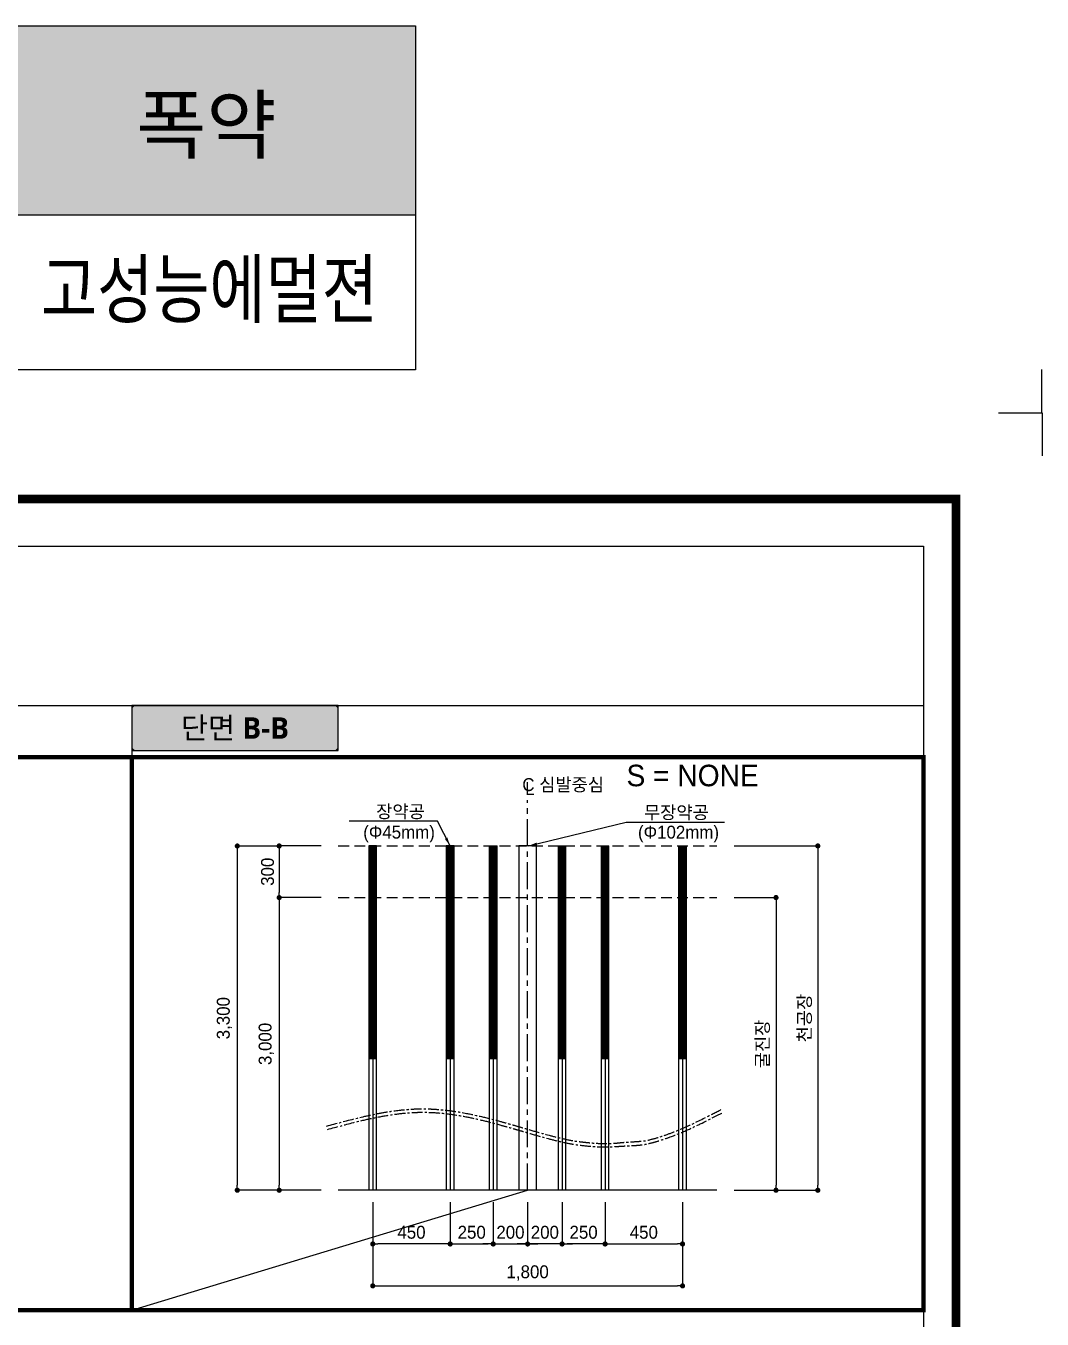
# Model space of a CAD drawing. Extents: x -689 to 317106, y 182884 to 219577.
# Drawn here: x 137096 to 148906, y 202056 to 217080 of the extents above; entities that cross this region are included whole.
import ezdxf
from ezdxf.enums import TextEntityAlignment as Align

# ---------------------------------------------------------------- set-up
doc = ezdxf.new("R2010")
doc.units = 0
doc.header["$LTSCALE"] = 500
doc.header["$MEASUREMENT"] = 0
doc.linetypes.add('A-CENTR01', pattern=[2, 1.25, -0.25, 0.25, -0.25])
doc.linetypes.add('HIDDEN', pattern=[0.375, 0.25, -0.125])
doc.layers.get('DEFPOINTS').update_dxf_attribs({"color": 55})
doc.layers.add('0-21', color=21, linetype='Continuous', plot=False)
doc.layers.add('0-250line', color=250, linetype='Continuous', lineweight=9, true_color=0x333333)
doc.layers.add('0-251', color=7, linetype='Continuous', true_color=0x6e6e6e)
for name, color, linetype in [('0-255', 52, 'Continuous'), ('CS-CNTL', 1, 'A-CENTR01'), ('CS-LEAL', 1, 'Continuous'), ('CS-TABL-TEX1', 3, 'Continuous'), ('CS-TABL-TEX3', 7, 'Continuous'), ('CS-TEXT', 7, 'Continuous'), ('CX-BORD-LIN1', 7, 'Continuous'), ('CX-ICON-HA-253', 253, 'Continuous'), ('CX-MISC', 7, 'Continuous'), ('CZ-TABL-LIN1', 4, 'Continuous'), ('CZ-TEX0', 7, 'Continuous'), ('CZ-TEX1', 7, 'Continuous'), ('CZ-TEX2', 7, 'Continuous'), ('CZ-TEX3', 7, 'Continuous'), ('HOLE-EXEC', 3, 'Continuous'), ('TU-BLOCK-EXP', 1, 'Continuous'), ('TU-CNTL', 1, 'A-CENTR01'), ('치수선', 242, 'Continuous')]:
    doc.layers.add(name, color=color, linetype=linetype)
doc.styles.get("Standard").update_dxf_attribs({"font": ''})
doc.styles.add('STYLE1', font='')
doc.styles.add('TB_BTXT', font='')
doc.styles.add('TB_TEXT', font='')
doc.styles.add('굴림체', font='')
doc.styles.add('돋움', font='')
doc.styles.add('돋움체', font='')
doc.styles.add('맑은고딕(굵게)', font='malgunbd.ttf')
doc.styles.add('제목', font='')
doc.styles.get('Standard').set_extended_font_data('Dotum')
doc.styles.get('STYLE1').set_extended_font_data('Dotum')
doc.styles.get('TB_BTXT').set_extended_font_data('Dotum')
doc.styles.get('TB_TEXT').set_extended_font_data('Dotum')
doc.styles.get('굴림체').set_extended_font_data('Dotum')
doc.styles.get('돋움').set_extended_font_data('Dotum')
doc.styles.get('돋움체').set_extended_font_data('Dotum')
doc.styles.get('제목').set_extended_font_data('Dotum')
doc.linetypes.add('CFZ008', pattern='A,0.9,-0.2,[106,KHCLINE.shx,S=0.00606,R=180,X=0,Y=0],0.9', length=2)
doc.dimstyles.new('D_50', dxfattribs={"dimscale": 50, "dimtxt": 3, "dimasz": 1.2, "dimexe": 0, "dimexo": 0, "dimgap": 1.2, "dimtad": 1, "dimdec": 0, "dimrnd": 0.0005, "dimdsep": 46, "dimlunit": 6, "dimtxsty": '돋움체', "dimblk": 'DOT', "dimcen": 0.09, "dimclrd": 1, "dimclre": 1, "dimclrt": 1, "dimaunit": 1, "dimadec": 0, "dimazin": 0, "dimtfac": 1, "dimtdec": 0, "dimtix": 1, "dimtmove": 2, "dimatfit": 0, "dimfxl": 1, "dimtvp": 2, "dimtolj": 1, "dimtzin": 0, "dimlwd": -1, "dimlwe": -1, "dimarcsym": 0})
doc.dimstyles.new('DIM01', dxfattribs={"dimscale": 50, "dimtxt": 3, "dimasz": 1, "dimexe": 1, "dimexo": 0, "dimgap": 1, "dimtad": 1, "dimdec": 0, "dimzin": 0, "dimdsep": 46, "dimlunit": 6, "dimtxsty": '돋움', "dimblk": 'CZDIMA3', "dimcen": 2, "dimclrd": 256, "dimclre": 256, "dimclrt": 3, "dimadec": 4, "dimazin": 0, "dimtfac": 1, "dimtdec": 0, "dimtix": 1, "dimtmove": 2, "dimatfit": 3, "dimfxl": 1, "dimtolj": 1, "dimtzin": 0, "dimarcsym": 0})

# ---------------------------------------------------------------- blocks, each defined once
blk = doc.blocks.new('_Dot')
at = {"color": 0, "linetype": 'ByBlock', "lineweight": -2}
blk.add_line((-0.5, 0), (-1, 0), dxfattribs=at)
at = {"color": 0, "linetype": 'ByBlock', "const_width": 0.5}
blk.add_lwpolyline([(-0.25, 0, 1), (0.25, 0, 1)], format="xyb", close=True, dxfattribs=at)
blk = doc.blocks.new('*D370')
at = {"layer": 'DEFPOINTS', "color": 0, "ltscale": 10, "transparency": 16777216}
for p in [(140040, 207552), (139553, 203553), (140040, 203553, 0)]:
    blk.add_point(p, dxfattribs=at)
at = {"layer": '치수선', "color": 1, "ltscale": 10, "transparency": 16777216}
for p, q in [((140040, 207552), (139553, 207552)), ((139553, 207492), (139553, 203613)), ((140040, 203553), (139553, 203553))]:
    blk.add_line(p, q, dxfattribs=at)
at = {"layer": '치수선', "color": 1, "ltscale": 10, "transparency": 16777216, "xscale": 60, "yscale": 60, "zscale": 60}
for p, rotation in [((139553, 207552), 90), ((139553, 203553), 270)]:
    blk.add_blockref('_Dot', p, dxfattribs=dict(at, rotation=rotation))
at = {"layer": '치수선', "color": 1, "ltscale": 10, "transparency": 16777216, "insert": (139404, 205552), "char_height": 150, "attachment_point": 5, "rotation": 90, "style": '돋움체'}
blk.add_mtext('\\A1;3,300', dxfattribs=at)
blk = doc.blocks.new('*D371')
at = {"layer": 'DEFPOINTS', "color": 0, "ltscale": 10, "transparency": 16777216}
for p in [(140527, 206953), (140040, 203553), (140527, 203553, 0)]:
    blk.add_point(p, dxfattribs=at)
at = {"layer": '치수선', "color": 1, "ltscale": 10, "transparency": 16777216}
for p, q in [((140527, 206953), (140040, 206953)), ((140040, 206893), (140040, 203613)), ((140527, 203553), (140040, 203553))]:
    blk.add_line(p, q, dxfattribs=at)
at = {"layer": '치수선', "color": 1, "ltscale": 10, "transparency": 16777216, "xscale": 60, "yscale": 60, "zscale": 60}
for p, rotation in [((140040, 206953), 90), ((140040, 203553), 270)]:
    blk.add_blockref('_Dot', p, dxfattribs=dict(at, rotation=rotation))
at = {"layer": '치수선', "color": 1, "ltscale": 10, "transparency": 16777216, "insert": (139890, 205253), "char_height": 150, "attachment_point": 5, "rotation": 90, "style": '돋움체'}
blk.add_mtext('\\A1;3,000', dxfattribs=at)
blk = doc.blocks.new('*D372')
at = {"layer": 'DEFPOINTS', "color": 0, "ltscale": 10, "transparency": 16777216}
for p in [(140527, 207553), (140040, 206953), (140527, 206953)]:
    blk.add_point(p, dxfattribs=at)
at = {"layer": '치수선', "color": 1, "ltscale": 10, "transparency": 16777216}
for p, q in [((140527, 207553), (140040, 207553)), ((140040, 207493), (140040, 207013)), ((140527, 206953), (140040, 206953))]:
    blk.add_line(p, q, dxfattribs=at)
at = {"layer": '치수선', "color": 1, "ltscale": 10, "transparency": 16777216, "xscale": 60, "yscale": 60, "zscale": 60}
for p, rotation in [((140040, 207553), 90), ((140040, 206953), 270)]:
    blk.add_blockref('_Dot', p, dxfattribs=dict(at, rotation=rotation))
at = {"layer": '치수선', "color": 1, "ltscale": 10, "transparency": 16777216, "insert": (139905, 207253), "char_height": 150, "attachment_point": 5, "rotation": 90, "style": '돋움체'}
blk.add_mtext('\\A1;300', dxfattribs=at)
blk = doc.blocks.new('*D398')
at = {"layer": 'DEFPOINTS', "color": 0, "ltscale": 10, "transparency": 16777216}
for p in [(141127, 202929), (144727, 202929), (144727, 202442)]:
    blk.add_point(p, dxfattribs=at)
at = {"layer": '치수선', "color": 1, "ltscale": 10, "transparency": 16777216}
for p, q in [((141127, 202929), (141127, 202442)), ((144727, 202929), (144727, 202442)), ((141187, 202442), (144667, 202442))]:
    blk.add_line(p, q, dxfattribs=at)
at = {"layer": '치수선', "color": 1, "ltscale": 10, "transparency": 16777216, "xscale": 60, "yscale": 60, "zscale": 60, "rotation": 180}
blk.add_blockref('_Dot', (141127, 202442), dxfattribs=at)
at = {"layer": '치수선', "color": 1, "ltscale": 10, "transparency": 16777216, "xscale": 60, "yscale": 60, "zscale": 60}
blk.add_blockref('_Dot', (144727, 202442), dxfattribs=at)
at = {"layer": '치수선', "color": 1, "ltscale": 10, "transparency": 16777216, "insert": (142927, 202592), "char_height": 150, "attachment_point": 5, "style": '돋움체'}
blk.add_mtext('\\A1;1,800', dxfattribs=at)
blk = doc.blocks.new('*D399')
at = {"layer": 'DEFPOINTS', "color": 0, "ltscale": 10, "transparency": 16777216}
for p in [(142027, 203415), (142527, 203415), (142527, 202929)]:
    blk.add_point(p, dxfattribs=at)
at = {"layer": '치수선', "color": 1, "ltscale": 10, "transparency": 16777216}
for p, q in [((142027, 203415), (142027, 202929)), ((142527, 203415), (142527, 202929)), ((142087, 202929), (142467, 202929))]:
    blk.add_line(p, q, dxfattribs=at)
at = {"layer": '치수선', "color": 1, "ltscale": 10, "transparency": 16777216, "xscale": 60, "yscale": 60, "zscale": 60, "rotation": 180}
blk.add_blockref('_Dot', (142027, 202929), dxfattribs=at)
at = {"layer": '치수선', "color": 1, "ltscale": 10, "transparency": 16777216, "xscale": 60, "yscale": 60, "zscale": 60}
blk.add_blockref('_Dot', (142527, 202929), dxfattribs=at)
at = {"layer": '치수선', "color": 1, "ltscale": 10, "transparency": 16777216, "insert": (142277, 203064), "char_height": 150, "attachment_point": 5, "style": '돋움체'}
blk.add_mtext('\\A1;250', dxfattribs=at)
blk = doc.blocks.new('*D400')
at = {"layer": 'DEFPOINTS', "color": 0, "ltscale": 10, "transparency": 16777216}
for p in [(141127, 203415), (142027, 203415), (141127, 202929)]:
    blk.add_point(p, dxfattribs=at)
at = {"layer": '치수선', "color": 1, "ltscale": 10, "transparency": 16777216}
for p, q in [((141127, 203415), (141127, 202929)), ((142027, 203415), (142027, 202929)), ((141967, 202929), (141187, 202929))]:
    blk.add_line(p, q, dxfattribs=at)
at = {"layer": '치수선', "color": 1, "ltscale": 10, "transparency": 16777216, "xscale": 60, "yscale": 60, "zscale": 60, "rotation": 180.0000000000296}
blk.add_blockref('_Dot', (141127, 202929), dxfattribs=at)
at = {"layer": '치수선', "color": 1, "ltscale": 10, "transparency": 16777216, "xscale": 60, "yscale": 60, "zscale": 60}
blk.add_blockref('_Dot', (142027, 202929), dxfattribs=at)
at = {"layer": '치수선', "color": 1, "ltscale": 10, "transparency": 16777216, "insert": (141577, 203064), "char_height": 150, "attachment_point": 5, "style": '돋움체'}
blk.add_mtext('\\A1;450', dxfattribs=at)
blk = doc.blocks.new('*D401')
at = {"layer": 'DEFPOINTS', "color": 0, "ltscale": 10, "transparency": 16777216}
for p in [(143827, 203415), (144727, 203415), (144727, 202929)]:
    blk.add_point(p, dxfattribs=at)
at = {"layer": '치수선', "color": 1, "ltscale": 10, "transparency": 16777216}
for p, q in [((143827, 203415), (143827, 202929)), ((144727, 203415), (144727, 202929)), ((143887, 202929), (144667, 202929))]:
    blk.add_line(p, q, dxfattribs=at)
at = {"layer": '치수선', "color": 1, "ltscale": 10, "transparency": 16777216, "xscale": 60, "yscale": 60, "zscale": 60, "rotation": 180}
blk.add_blockref('_Dot', (143827, 202929), dxfattribs=at)
at = {"layer": '치수선', "color": 1, "ltscale": 10, "transparency": 16777216, "xscale": 60, "yscale": 60, "zscale": 60}
blk.add_blockref('_Dot', (144727, 202929), dxfattribs=at)
at = {"layer": '치수선', "color": 1, "ltscale": 10, "transparency": 16777216, "insert": (144277, 203064), "char_height": 150, "attachment_point": 5, "style": '돋움체'}
blk.add_mtext('\\A1;450', dxfattribs=at)
blk = doc.blocks.new('*D402')
at = {"layer": 'DEFPOINTS', "color": 0, "ltscale": 10, "transparency": 16777216}
for p in [(142527, 203415), (142927, 203415), (142927, 202929)]:
    blk.add_point(p, dxfattribs=at)
at = {"layer": '치수선', "color": 1, "ltscale": 10, "transparency": 16777216}
for p, q in [((142527, 203415), (142527, 202929)), ((142927, 203415), (142927, 202929)), ((142467, 202929), (142407, 202929)), ((142527, 202929), (142927, 202929)), ((142987, 202929), (143047, 202929))]:
    blk.add_line(p, q, dxfattribs=at)
at = {"layer": '치수선', "color": 1, "ltscale": 10, "transparency": 16777216, "xscale": 60, "yscale": 60, "zscale": 60}
blk.add_blockref('_Dot', (142527, 202929), dxfattribs=at)
at = {"layer": '치수선', "color": 1, "ltscale": 10, "transparency": 16777216, "xscale": 60, "yscale": 60, "zscale": 60, "rotation": 180}
blk.add_blockref('_Dot', (142927, 202929), dxfattribs=at)
at = {"layer": '치수선', "color": 1, "ltscale": 10, "transparency": 16777216, "insert": (142727, 203064), "char_height": 150, "attachment_point": 5, "style": '돋움체'}
blk.add_mtext('\\A1;200', dxfattribs=at)
blk = doc.blocks.new('*D403')
at = {"layer": 'DEFPOINTS', "color": 0, "ltscale": 10, "transparency": 16777216}
for p in [(143327, 203415), (143827, 203415), (143327, 202929)]:
    blk.add_point(p, dxfattribs=at)
at = {"layer": '치수선', "color": 1, "ltscale": 10, "transparency": 16777216}
for p, q in [((143327, 203415), (143327, 202929)), ((143827, 203415), (143827, 202929)), ((143767, 202929), (143387, 202929))]:
    blk.add_line(p, q, dxfattribs=at)
at = {"layer": '치수선', "color": 1, "ltscale": 10, "transparency": 16777216, "xscale": 60, "yscale": 60, "zscale": 60, "rotation": 180.0000000000533}
blk.add_blockref('_Dot', (143327, 202929), dxfattribs=at)
at = {"layer": '치수선', "color": 1, "ltscale": 10, "transparency": 16777216, "xscale": 60, "yscale": 60, "zscale": 60}
blk.add_blockref('_Dot', (143827, 202929), dxfattribs=at)
at = {"layer": '치수선', "color": 1, "ltscale": 10, "transparency": 16777216, "insert": (143577, 203064), "char_height": 150, "attachment_point": 5, "style": '돋움체'}
blk.add_mtext('\\A1;250', dxfattribs=at)
blk = doc.blocks.new('*D404')
at = {"layer": 'DEFPOINTS', "color": 0, "ltscale": 10, "transparency": 16777216}
for p in [(142927, 203415), (143327, 203415), (142927, 202929)]:
    blk.add_point(p, dxfattribs=at)
at = {"layer": '치수선', "color": 1, "ltscale": 10, "transparency": 16777216}
for p, q in [((142927, 203415), (142927, 202929)), ((143327, 203415), (143327, 202929)), ((142867, 202929), (142807, 202929)), ((143327, 202929), (142927, 202929)), ((143387, 202929), (143447, 202929))]:
    blk.add_line(p, q, dxfattribs=at)
at = {"layer": '치수선', "color": 1, "ltscale": 10, "transparency": 16777216, "xscale": 60, "yscale": 60, "zscale": 60}
blk.add_blockref('_Dot', (142927, 202929), dxfattribs=at)
at = {"layer": '치수선', "color": 1, "ltscale": 10, "transparency": 16777216, "xscale": 60, "yscale": 60, "zscale": 60, "rotation": 180.0000000000666}
blk.add_blockref('_Dot', (143327, 202929), dxfattribs=at)
at = {"layer": '치수선', "color": 1, "ltscale": 10, "transparency": 16777216, "insert": (143127, 203064), "char_height": 150, "attachment_point": 5, "style": '돋움체'}
blk.add_mtext('\\A1;200', dxfattribs=at)
blk = doc.blocks.new('*D405')
at = {"layer": 'DEFPOINTS', "color": 0, "ltscale": 10, "transparency": 16777216}
for p in [(145327, 207553, 0), (145327, 203553, 0), (146299, 203553)]:
    blk.add_point(p, dxfattribs=at)
at = {"layer": '치수선', "color": 1, "ltscale": 10, "transparency": 16777216}
for p, q in [((145327, 207553), (146299, 207553)), ((146299, 207493), (146299, 203613)), ((145327, 203553), (146299, 203553))]:
    blk.add_line(p, q, dxfattribs=at)
at = {"layer": '치수선', "color": 1, "ltscale": 10, "transparency": 16777216, "xscale": 60, "yscale": 60, "zscale": 60}
for p, rotation in [((146299, 207553), 90), ((146299, 203553), 270)]:
    blk.add_blockref('_Dot', p, dxfattribs=dict(at, rotation=rotation))
at = {"layer": '치수선', "color": 1, "ltscale": 10, "transparency": 16777216, "insert": (146150, 205553), "char_height": 150, "attachment_point": 5, "rotation": 90, "style": '돋움체'}
blk.add_mtext('\\A1;천공장', dxfattribs=at)
blk = doc.blocks.new('*D406')
at = {"layer": 'DEFPOINTS', "color": 0, "ltscale": 10, "transparency": 16777216}
for p in [(145327, 206953, 0), (145327, 203553, 0), (145813, 203553)]:
    blk.add_point(p, dxfattribs=at)
at = {"layer": '치수선', "color": 1, "ltscale": 10, "transparency": 16777216}
for p, q in [((145327, 206953), (145813, 206953)), ((145813, 206893), (145813, 203613)), ((145327, 203553), (145813, 203553))]:
    blk.add_line(p, q, dxfattribs=at)
at = {"layer": '치수선', "color": 1, "ltscale": 10, "transparency": 16777216, "xscale": 60, "yscale": 60, "zscale": 60}
for p, rotation in [((145813, 206953), 90), ((145813, 203553), 270)]:
    blk.add_blockref('_Dot', p, dxfattribs=dict(at, rotation=rotation))
at = {"layer": '치수선', "color": 1, "ltscale": 10, "transparency": 16777216, "insert": (145662, 205253), "char_height": 150, "attachment_point": 5, "rotation": 90, "style": '돋움체'}
blk.add_mtext('\\A1;굴진장', dxfattribs=at)
blk = doc.blocks.new('CZDIMA3')
at = {"color": 1}
for p, q in [((-1.5, 0), (1.5, 0)), ((0, -1.5), (0, 1.5))]:
    blk.add_line(p, q, dxfattribs=at)
at = {"color": 1, "const_width": 0.55}
blk.add_lwpolyline([(-0.275, 0, 1), (0.275, 0, 1)], format="xyb", close=True, dxfattribs=at)
blk = doc.blocks.new('CXBLKA1')
at = {"layer": 'CX-BORD-LIN1', "color": 7, "const_width": 2}
blk.add_lwpolyline([(821, 20), (25, 20), (25, 574), (821, 574)], close=True, dxfattribs=at)
at = {"layer": 'CX-MISC', "color": 7}
blk.add_lwpolyline([(831, 594), (841, 594), (841, 594), (841, 594), (841, 594), (841, 594), (841, 584)], dxfattribs=at)
at = {"layer": 'CZ-TEX0', "color": 7, "style": 'TB_BTXT'}
blk.add_attdef('UD_TITLE', text='', height=10, dxfattribs=at).set_placement((423, 553), align=Align.MIDDLE_CENTER)
at = {"layer": 'CZ-TEX1', "color": 7, "style": 'TB_BTXT'}
blk.add_attdef('PI_CNAME', text='', height=5, dxfattribs=at).set_placement((40, 552), align=Align.BOTTOM_LEFT)
blk.add_attdef('UD_SUBTITLE', text='', height=7, dxfattribs=at).set_placement((423, 538), align=Align.MIDDLE_CENTER)
at = {"layer": 'CZ-TEX2', "color": 7}
for tag, height, style, p in [('UD_CDNAME', 4, 'TB_BTXT', (42, 544)), ('DA_STDNAME', 3, 'TB_TEXT', (783.49, 13.5))]:
    blk.add_attdef(tag, text='', height=height, dxfattribs=dict(at, style=style)).set_placement(p, align=Align.BOTTOM_LEFT)
at = {"layer": 'CZ-TEX2', "color": 7, "style": 'TB_TEXT'}
for tag, height, p in [('DC_RDATE4', 3.5, (353, 52.5)), ('DC_RAPP4', 3.5, (501.56, 52.5)), ('DC_RCHK4', 3.5, (542.36, 52.5)), ('DC_RDGN4', 3.5, (582.36, 52.5)), ('PI_TITLE', 4.5, (243, 50)), ('DC_RNUM4', 3, (320, 52)), ('UD_CDIST', 4.5, (676, 50)), ('FI_NAME', 4.5, (780, 51)), ('DC_RNUM3', 3, (320, 45)), ('DC_RDATE3', 3.5, (353, 45.4)), ('DC_RAPP3', 3.5, (501.56, 45.4)), ('DC_RCHK3', 3.5, (542.36, 45.4)), ('DC_RDGN3', 3.5, (582.36, 45.4)), ('DI_TITLE', 4.5, (780, 44)), ('PI_CDNAME', 4.5, (243, 38)), ('DC_RNUM2', 3, (320, 38)), ('DC_RDATE2', 3.5, (353, 38.5)), ('DC_RAPP2', 3.5, (501.56, 38.5)), ('DC_RCHK2', 3.5, (542.36, 38.5)), ('DC_RDGN2', 3.5, (582.36, 38.5)), ('DA_HSCALE', 4.5, (658.5, 38)), ('DA_VSCALE', 4.5, (693, 38)), ('DI_SUBTITLE', 3.5, (780, 37)), ('DC_RDATE1', 3.5, (353, 31.5)), ('DC_RAPP1', 3.5, (501.56, 31.5)), ('DC_RCHK1', 3.5, (542.36, 31.5)), ('DC_RDGN1', 3.5, (582.36, 31.5)), ('DC_RNUM1', 3, (320, 31)), ('PA_CCLASS', 4.5, (204, 26.5)), ('PI_STAGE', 4.5, (283, 26.5)), ('DI_DRWNO', 4.5, (676, 26.5)), ('DA_PAGENO', 4.5, (780, 26.5))]:
    blk.add_attdef(tag, text='', height=height, dxfattribs=at).set_placement(p, align=Align.MIDDLE_CENTER)
for tag, p in [('DC_RDES4', (377, 52.5)), ('DC_RDES3', (377, 45.4)), ('DC_RDES2', (377, 38.5)), ('DC_RDES1', (377.03, 31.5))]:
    blk.add_attdef(tag, text='', height=3.5, dxfattribs=at).set_placement(p, align=Align.MIDDLE_LEFT)
at = {"layer": 'CZ-TEX3', "color": 7, "style": 'TB_TEXT', "flags": 1}
for tag, p in [('PI_CCODE', (31, 16)), ('PA_DSDATE', (47, 16)), ('PA_CSDATE', (81, 16)), ('PA_CEDATE', (98, 16)), ('PA_CFDATE', (114, 16)), ('EI_PERSON', (158, 16)), ('CI_CATEG', (189, 16)), ('CI_ROLE', (204, 16)), ('CI_ONAME', (216, 16)), ('CI_ADDR', (232, 16)), ('CI_TEL', (246, 16)), ('CI_FAX', (257, 16)), ('CI_HPADDR', (270, 16)), ('CI_CODE', (287, 16)), ('CI_DEPT', (300, 16)), ('CI_PERSON', (312, 16)), ('CI_EMAIL', (329, 16)), ('CI_PROLE', (342, 16)), ('DI_MANCODE', (357, 16)), ('DI_CATEG', (377, 16)), ('DI_PCLASS', (407, 16)), ('DI_MMCLASS', (424, 16)), ('DI_MSCLASS', (443, 16)), ('DI_ECLASS', (462, 16)), ('DC_ONAME', (493, 16)), ('DC_NNAME', (510, 16)), ('FI_CODE', (529, 16)), ('FI_CLASS', (545, 16)), ('FI_ICODE1', (563, 16)), ('FI_ICODE2', (581, 16)), ('PI_ID', (24, 16)), ('PA_DEDATE', (64, 16)), ('EI_ENAME', (132, 16)), ('EI_DEPT', (146, 16)), ('EI_EMAIL', (174, 16)), ('DI_LDATE', (392, 16)), ('DI_FNAME', (478, 16)), ('------------', (597, 16))]:
    blk.add_attdef(tag, p, '', height=2, dxfattribs=at)

msp = doc.modelspace()

# ---------------------------------------------------------------- hatches: boundary and pattern name
at = {"layer": '0-250line'}
h = msp.add_hatch(color=256, dxfattribs=at)
edge = h.paths.add_edge_path()
edge.add_line((140726.58188, 208922.76852), (140726.58188, 209135.3556))
edge.add_arc((140677.63049, 209135.35559), 48.95139, 0.000000429, 90.000000429)
edge.add_line((140677.63049, 209184.30698), (138375.53327, 209184.30698))
edge.add_arc((138375.53327, 209135.3556), 48.95139, 89.999999937, 179.999999937)
edge.add_line((138326.58188, 209135.3556), (138326.58188, 208710.18145))
edge.add_arc((138375.53327, 208710.18145), 48.95139, 179.999999879, 269.999999879)
edge.add_line((138375.53327, 208661.23006), (140677.63049, 208661.23006))
edge.add_arc((140677.63049, 208710.18145), 48.95139, 269.999999755, 359.999999755)
edge.add_line((140726.58188, 208710.18145), (140726.58188, 208922.76852))

# ---------------------------------------------------------------- linework, layer by layer
msp.add_lwpolyline([(148400.22943, 212584.30698), (148901.58188, 212584.30698), (148901.58188, 213086.07837)])
at = {"layer": '0-21'}
msp.add_lwpolyline([(140726.58188, 209184.30698), (138326.58188, 209184.30698), (138326.58188, 208661.23006), (140726.58188, 208661.23006), (140726.58188, 209184.30698)], close=True, dxfattribs=at)
at = {"layer": '0-250line', "lineweight": 0}
msp.add_lwpolyline([(140726.58188, 208922.76852), (140726.58188, 209135.3556, 0.4142135624), (140677.63049, 209184.30698), (138375.53327, 209184.30698, 0.4142135624), (138326.58188, 209135.3556), (138326.58188, 208710.18145, 0.4142135624), (138375.53327, 208661.23006), (140677.63049, 208661.23006, 0.4142135624), (140726.58188, 208710.18145)], format="xyb", close=True, dxfattribs=at)
at = {"layer": '0-251', "const_width": 50}
for points in [[(129126.58188, 208584.30698), (138326.58188, 208584.30698), (138326.58188, 202159.87073), (129126.58188, 202159.87073)], [(138326.58188, 208584.30698), (147526.58188, 208584.30698), (147526.58188, 202159.87073), (138326.58188, 202159.87073)]]:
    msp.add_lwpolyline(points, close=True, dxfattribs=at)
at = {"layer": 'CS-CNTL', "linetype": 'A-CENTR01', "ltscale": 0.5}
msp.add_line((142926.52188, 203552.51802), (142926.52188, 208084.14719), dxfattribs=at)
at = {"layer": 'CX-ICON-HA-253'}
msp.add_solid([(108101.58188, 217079.83562), (141623.45621, 217079.83562), (108101.58188, 214882.81653), (141623.45621, 214882.81653)], dxfattribs=at)
at = {"layer": 'CZ-TABL-LIN1'}
msp.add_line((108101.58188, 214882.81653), (141623.45621, 214882.81653), dxfattribs=at)
msp.add_lwpolyline([(141623.45621, 213084.30698), (108101.58188, 213084.30698), (108101.58188, 217079.83562), (141623.45621, 217079.83562), (141623.45621, 213084.30698)], dxfattribs=at)
at = {"layer": 'DEFPOINTS'}
for p, q in [((138326.58188, 209184.30698), (138326.58188, 202159.87073)), ((129126.58188, 208584.30698), (147526.58188, 208584.30698)), ((138326.58188, 202159.87073), (142926.58188, 203552.51802))]:
    msp.add_line(p, q, dxfattribs=at)
for points in [[(109476.58188, 211034.30698), (147526.58188, 211034.30698), (147526.58188, 186134.30698), (109476.58188, 186134.30698)], [(129126.58188, 209184.30698), (147526.58188, 209184.30698), (147526.58188, 202159.87073), (129126.58188, 202159.87073)]]:
    msp.add_lwpolyline(points, close=True, dxfattribs=at)
at = {"layer": 'HOLE-EXEC', "linetype": 'CFZ008', "ltscale": 0.2}
for p, q in [((141081.64189, 207552.51802), (141081.64189, 203552.51802)), ((141171.64189, 207552.51802), (141081.64189, 207552.51802)), ((141171.64189, 203552.51802), (141171.64189, 207552.51802)), ((141981.64189, 207552.51802), (141981.64189, 203552.51802)), ((142071.64189, 207552.51802), (141981.64189, 207552.51802)), ((142071.64189, 203552.51802), (142071.64189, 207552.51802)), ((142481.64189, 207552.51802), (142481.64189, 203552.51802)), ((142481.64189, 207552.51802), (142571.64189, 207552.51802)), ((142571.64189, 203552.51802), (142571.64189, 207552.51802)), ((143281.64189, 207552.51802), (143281.64189, 203552.51802)), ((143281.64189, 207552.51802), (143371.64189, 207552.51802)), ((143371.64189, 203552.51802), (143371.64189, 207552.51802)), ((143781.64189, 207552.51802), (143781.64189, 203552.51802)), ((143781.64189, 207552.51802), (143871.64189, 207552.51802)), ((143871.64189, 203552.51802), (143871.64189, 207552.51802)), ((144681.64189, 207552.51802), (144681.64189, 203552.51802)), ((144681.64189, 207552.51802), (144771.64189, 207552.51802)), ((144771.64189, 203552.51802), (144771.64189, 207552.51802))]:
    msp.add_line(p, q, dxfattribs=at)
at = {"layer": 'HOLE-EXEC', "color": 7, "linetype": 'CFZ008', "ltscale": 0.2}
for p, q in [((143028.52188, 207552.51802), (142824.52188, 207552.51802)), ((142824.64189, 207552.51802), (142824.64189, 203552.51802)), ((143028.64189, 203552.51802), (143028.64189, 207552.51802))]:
    msp.add_line(p, q, dxfattribs=at)
at = {"layer": 'HOLE-EXEC', "linetype": 'CFZ008', "ltscale": 0.5}
for p, q in [((145126.52188, 203552.51802), (140726.64189, 203552.51802)), ((145326.64189, 203552.51802), (145326.52188, 203552.51802))]:
    msp.add_line(p, q, dxfattribs=at)
at = {"layer": 'TU-BLOCK-EXP', "color": 251}
for p, q in [((141126.64189, 205072.51802), (141126.64189, 203552.51802)), ((142026.64189, 205072.51802), (142026.64189, 203552.51802)), ((142526.64189, 205072.51802), (142526.64189, 203552.51802)), ((143326.64189, 205072.51802), (143326.64189, 203552.51802)), ((143826.64189, 205072.51802), (143826.64189, 203552.51802)), ((144726.64189, 205072.51802), (144726.64189, 203552.51802))]:
    msp.add_line(p, q, dxfattribs=at)
at = {"layer": 'TU-BLOCK-EXP', "color": 251, "const_width": 90}
for points in [[(141126.64189, 207552.51802), (141126.64189, 205072.51802)], [(142026.64189, 207552.51802), (142026.64189, 205072.51802)], [(142526.64189, 207552.51802), (142526.64189, 205072.51802)], [(143326.64189, 207552.51802), (143326.64189, 205072.51802)], [(143826.64189, 207552.51802), (143826.64189, 205072.51802)], [(144726.64189, 207552.51802), (144726.64189, 205072.51802)]]:
    msp.add_lwpolyline(points, dxfattribs=at)
at = {"layer": 'TU-CNTL', "ltscale": 0.2}
for points, knots in [([(140591.37249, 204298.43773), (140703.90071, 204328.7958), (140816.57536, 204359.19502), (141042.1883, 204414.46632), (141155.12526, 204439.33688), (141307.90926, 204465.38873), (141347.64472, 204471.47124), (141466.89501, 204487.27519), (141546.45507, 204494.55395), (141647.9507, 204498.41562), (141669.83816, 204498.92637), (141713.62235, 204499.2644), (141735.50732, 204499.09085), (141779.26094, 204498.08703), (141801.12997, 204497.25843), (141866.71567, 204493.84697), (141910.41114, 204490.33842), (142041.43015, 204476.54567), (142128.68756, 204462.99354), (142347.79997, 204420.90698), (142479.61975, 204388.25353), (142652.74287, 204340.99402), (142693.9023, 204329.4342), (142766.99192, 204308.54532), (142798.91213, 204299.29831), (142862.76967, 204280.68013), (142894.70261, 204271.31676), (142990.48305, 204243.36908), (143054.31233, 204224.92793), (143223.5137, 204178.61373), (143328.69247, 204152.48753), (143468.58622, 204126.06064), (143503.94936, 204120.10034), (143646.79486, 204104.84857), (143716.91273, 204098.19028), (143813.15296, 204095.3741), (143839.72605, 204095.27181), (143889.38735, 204096.4672), (143912.49087, 204097.59098), (143958.58156, 204101.05422), (143981.57955, 204103.39084), (144050.46128, 204112.10792), (144259.17289, 204120.19543), (144350.46388, 204140.33758), (144395.98474, 204152.39154), (144535.45666, 204194.58814), (144629.08298, 204230.28316), (144815.89029, 204310.82678), (144909.0713, 204355.67246), (145063.94995, 204433.34039), (145125.65792, 204465.10864), (145187.42714, 204496.90984)], [0, 0, 0, 0, 171.4252573287, 171.4252573287, 342.8505146573, 342.8505146573, 403.072829329, 403.072829329, 523.5174586724, 523.5174586724, 556.6261982715, 556.6261982715, 589.7349378706, 589.7349378706, 622.8436774697, 622.8436774697, 689.0611566679, 689.0611566679, 821.4961150643, 821.4961150643, 1021.7310522086, 1021.7310522086, 1084.1546969834, 1084.1546969834, 1132.5169011939, 1132.5169011939, 1180.8791054044, 1180.8791054044, 1277.6035138255, 1277.6035138255, 1437.7352409546, 1437.7352409546, 1492.082365329, 1492.082365329, 1600.776614078, 1600.776614078, 1642.4012750878, 1642.4012750878, 1678.8116803207, 1678.8116803207, 1715.2220855536, 1715.2220855536, 1788.0428960194, 1788.0428960194, 1860.8637064853, 1860.8637064853, 2011.6394138172, 2011.6394138172, 2162.4151211491, 2162.4151211491, 2262.2859786608, 2262.2859786608, 2262.2859786608, 2262.2859786608]), ([(140601.79127, 204259.81845), (140710.08853, 204289.03509), (140818.24915, 204318.21322), (141058.64776, 204377.5461), (141190.80124, 204406.42864), (141385.74293, 204436.81277), (141448.77829, 204444.73996), (141548.40082, 204453.48314), (141585.04045, 204455.8864), (141646.67662, 204458.39763), (141671.68769, 204458.99135), (141746.68297, 204459.40239), (141796.69252, 204457.84995), (141974.54317, 204446.60944), (142102.53712, 204428.02285), (142359.25098, 204377.09573), (142487.96709, 204344.7557), (142657.82764, 204298.04392), (142698.50184, 204286.55674), (142769.73124, 204266.11663), (142800.26051, 204257.2483), (142861.3975, 204239.40212), (142892.00231, 204230.43034), (142983.89771, 204203.63763), (143045.269, 204185.93914), (143213.02011, 204140.00178), (143319.47193, 204113.52363), (143531.90252, 204073.39012), (143674.9459, 204059.7328), (143807.40991, 204055.44896), (143834.44291, 204055.25014), (143884.34315, 204056.25554), (143907.22352, 204057.25259), (143967.03927, 204061.37124), (144003.86337, 204065.43561), (144240.14103, 204076.30039), (144276.65779, 204083.10047), (144385.78933, 204107.15102), (144457.98445, 204128.05052), (144601.48195, 204177.19255), (144672.7855, 204205.43539), (144856.36902, 204284.93833), (144968.15997, 204339.98236), (145121.68501, 204418.0732), (145163.72527, 204439.71726), (145205.73662, 204461.34634)], [0, 0, 0, 0, 164.9803672074, 164.9803672074, 367.2494709709, 367.2494709709, 464.0768059616, 464.0768059616, 520.4704049098, 520.4704049098, 559.0142551998, 559.0142551998, 636.1019557798, 636.1019557798, 833.0159776652, 833.0159776652, 1029.9299995505, 1029.9299995505, 1091.8248152163, 1091.8248152163, 1138.1699286684, 1138.1699286684, 1184.5150421205, 1184.5150421205, 1277.2052690247, 1277.2052690247, 1437.7222724959, 1437.7222724959, 1598.2392759672, 1598.2392759672, 1639.4723498006, 1639.4723498006, 1674.4841538636, 1674.4841538636, 1731.1593286181, 1731.1593286181, 1787.8345033726, 1787.8345033726, 1901.1848528815, 1901.1848528815, 2014.5352023905, 2014.5352023905, 2194.3604085938, 2194.3604085938, 2262.2859786608, 2262.2859786608, 2262.2859786608, 2262.2859786608])]:
    msp.add_open_spline(points, degree=3, knots=knots, dxfattribs=at)
at = {"layer": '치수선', "linetype": 'HIDDEN'}
for p, q in [((140726.64189, 207552.51802), (145126.52188, 207552.51802)), ((140726.64189, 206952.51802), (145126.52188, 206952.51802))]:
    msp.add_line(p, q, dxfattribs=at)

# ---------------------------------------------------------------- block references
at = {"xscale": 50, "yscale": 50, "zscale": 50}
msp.add_blockref('CXBLKA1', (106855.64711, 182884.30698), dxfattribs=at)

# ---------------------------------------------------------------- texts
at = {"layer": '0-255', "color": 7, "true_color": 0xffffff, "style": '맑은고딕(굵게)'}
msp.add_text('단면 B-B', height=250, rotation=359.97820732, dxfattribs=at).set_placement((139526.58188, 208922.76852), align=Align.MIDDLE_CENTER)
at = {"layer": 'CS-TABL-TEX1', "style": '굴림체'}
msp.add_text('폭약', height=650, dxfattribs=at).set_placement((139192.80236, 215938.09909), align=Align.MIDDLE)
at = {"layer": 'CS-TABL-TEX3', "style": '굴림체', "width": 0.8}
msp.add_text('고성능에멀젼', height=650, dxfattribs=at).set_placement((139228.99578, 214020.79045), align=Align.MIDDLE_CENTER)
at = {"layer": 'CS-TEXT'}
for s, p in [('C 심발중심', (142864.92145, 208190.56111, 0)), ('L', (142898.00347, 208144.39382, 0))]:
    msp.add_text(s, height=150, dxfattribs=at).set_placement(p)
at = {"layer": 'CZ-TEX2'}
for s, height, style, p in [('S = NONE', 250, '제목', (144843.82028, 208246.2864, 0)), ('장약공', 150, 'STYLE1', (141449.55257, 207878.07418)), ('무장약공', 150, 'STYLE1', (144655.50643, 207868.07418)), ('(Φ45mm)', 150, 'STYLE1', (141432.77702, 207638.34643)), ('(Φ102mm)', 150, 'STYLE1', (144680.10235, 207638.34643))]:
    msp.add_text(s, height=height, dxfattribs=dict(at, style=style)).set_placement(p, align=Align.CENTER)

# ---------------------------------------------------------------- dimensions: what is measured, and where the dimension line sits
at = {"layer": '치수선', "ltscale": 10}
for p1, p2, distance, text, picture, middle in [((140039.9413, 207552.41966, 0), (140039.9413, 203552.51802), -486.66869, '3,300', '*D370', (139403.72037, 205552.46884, 0)), ((140526.52188, 207552.51802), (140526.52188, 206952.51802), -486.66869, '300', '*D372', (139904.75142, 207252.51802)), ((145326.64189, 207552.51802), (145326.64189, 203552.51802), 972.66869, '천공장', '*D405', (146149.55481, 205552.51802, 0)), ((140526.52188, 206952.51802), (140526.52188, 203552.51802, 0), -486.66869, '3,000', '*D371', (139890.30095, 205252.51802)), ((145326.64189, 206952.51802), (145326.64189, 203552.51802, 0), 486.66869, '굴진장', '*D406', (145662.02835, 205252.51802, 0)), ((142026.64189, 203415.32267, 0), (141126.64189, 203415.32267, 0), 486.66869, '450', '*D400', (141576.64189, 203063.75574, 0)), ((142026.64189, 203415.32267, 0), (142526.64189, 203415.32267, 0), -486.66869, '250', '*D399', (142276.64189, 203063.75574, 0)), ((142526.64189, 203415.32267, 0), (142926.64189, 203415.32267, 0), -486.66869, '200', '*D402', (142726.64189, 203063.75574, 0)), ((143326.64189, 203415.32267, 0), (142926.64189, 203415.32267, 0), 486.66869, '200', '*D404', (143126.64189, 203063.75574, 0)), ((143826.64189, 203415.32267, 0), (143326.64189, 203415.32267, 0), 486.66869, '250', '*D403', (143576.64189, 203063.75574, 0)), ((143826.64189, 203415.32267, 0), (144726.64189, 203415.32267, 0), -486.66869, '450', '*D401', (144276.64189, 203063.75574, 0)), ((141126.64189, 202928.65398, 0), (144726.64189, 202928.65398, 0), -486.66869, '1,800', '*D398', (142926.64189, 202591.53752, 0))]:
    dim = msp.add_aligned_dim(p1=p1, p2=p2, distance=distance, text=text, dimstyle='D_50', dxfattribs=at)
    dim.commit()
    dim.dimension.update_dxf_attribs({"geometry": picture, "text_midpoint": middle})

# ---------------------------------------------------------------- leaders
at = {"layer": 'CS-LEAL'}
for points in [[(142025.25188, 207552.51802), (141880.76795, 207840.32258), (140853.79431, 207840.32258)], [(142936.89757, 207552.51802), (144071.3815, 207830.32258), (145214.72815, 207830.32258)]]:
    msp.add_leader(points, dimstyle='DIM01', override={"dimasz": 2}, dxfattribs=at)

doc.saveas('drawing.dxf')
